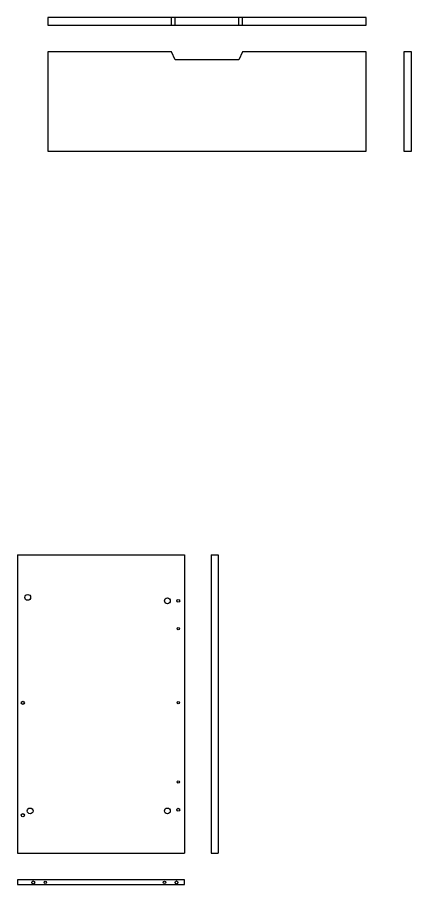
# Model space of a CAD drawing. Header units: inches. Extents: x -100 to 1215, y -98 to 906.
# Drawn here: x 438.3 to 537.4, y 630.9 to 849.1 of the extents above; entities that cross this region are included whole.
import ezdxf

# ---------------------------------------------------------------- set-up
doc = ezdxf.new("R2010")
doc.units = ezdxf.units.IN
doc.header["$MEASUREMENT"] = 0
doc.layers.get('0').update_dxf_attribs({"color": 11})
doc.layers.add('Dettagli', color=141, linetype='Continuous')

msp = doc.modelspace()

# ---------------------------------------------------------------- linework, layer by layer
for p, q in [((476.99, 847.06), (476.99, 849.06)), ((477.95, 847.06), (477.95, 849.06)), ((493.95, 847.06), (493.95, 849.06)), ((494.91, 847.06), (494.91, 849.06)), ((438.28, 713.83), (438.28, 638.83)), ((438.28, 713.83), (480.28, 713.83)), ((480.28, 713.83), (480.28, 638.83)), ((487, 713.83), (487, 638.83)), ((487, 713.83), (488.8, 713.83)), ((488.8, 713.83), (488.8, 638.83)), ((438.28, 638.83), (480.28, 638.83)), ((487, 638.83), (488.8, 638.83))]:
    msp.add_line(p, q)
for points in [[(525.95, 849.06), (445.95, 849.06), (445.95, 847.06), (525.95, 847.06)], [(494.91, 840.41), (493.95, 838.41), (477.95, 838.41), (476.99, 840.41), (445.95, 840.41), (445.95, 815.41), (525.95, 815.41), (525.95, 840.41)], [(537.4, 815.41), (537.4, 840.41), (535.4, 840.41), (535.4, 815.41)], [(438.28, 630.88), (480.28, 630.88), (480.28, 632.06), (438.28, 632.06)]]:
    msp.add_lwpolyline(points, close=True)
at = {"layer": 'Dettagli'}
for centre, radius in [((440.88, 703.15), 0.735), ((475.99, 702.28), 0.735), ((478.74, 702.28), 0.35), ((478.74, 695.28), 0.3), ((439.65, 676.63), 0.4), ((478.74, 676.63), 0.3), ((478.74, 656.74), 0.3), ((439.65, 648.34), 0.4), ((441.49, 649.43), 0.735), ((475.99, 649.43), 0.735), ((478.74, 649.74), 0.35), ((442.29, 631.46), 0.35), ((445.29, 631.46), 0.3), ((475.27, 631.46), 0.3), ((478.27, 631.46), 0.35)]:
    msp.add_circle(centre, radius, dxfattribs=at)

doc.saveas('drawing.dxf')
